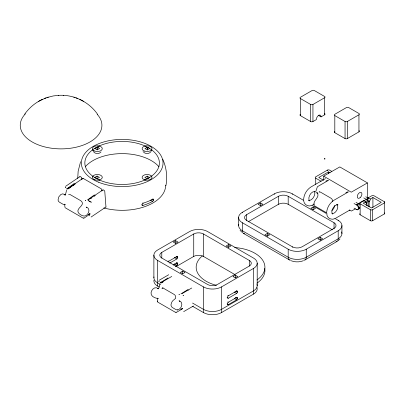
<?xml version="1.0" encoding="UTF-8"?>
<svg xmlns="http://www.w3.org/2000/svg" width="405" height="405" viewBox="0 0 405 405"><rect width="100%" height="100%" fill="white"/><g stroke="black" fill="none" stroke-linecap="round" stroke-linejoin="round"><path stroke-width="0.61" d="M153.885 277.683L153.885 255.226M238.616 225.555L238.616 217.531M257.21 285.667L257.21 263.245M314.113 205.193C312.508 200.505 320.264 197.346 317.343 193.114M341.942 225.555L341.942 233.574M332.591 201.624L332.181 199.407L331.229 198.354L320.406 192.086L319.272 191.919M79.775 176.939C80.074 175.993 81.689 177.365 81.775 178.094M182.149 308.544L182.306 308.742M68.389 188.193L68.177 188.76M326.632 212.448C327.053 207.573 329.812 202.859 333.968 200.247L348.523 191.848M102.779 190.244C103.012 189.231 104.708 190.633 104.779 191.373L105.968 206.975M182.154 308.696L182.285 308.529M165.903 185.779C167.574 176.934 166.495 167.569 162.8 159.362M323.696 176.175L351.272 192.183L367.451 182.893L339.79 166.926L323.787 176.059L323.696 179.947M334.819 205.492L333.725 208.59L331.877 210.514M64.952 207.37L64.653 204.155M66.516 190.117C66.344 191.236 65.494 195.271 65.028 194.775L64.562 194.876L65.519 195.023L62.846 193.828L60.871 194.461L58.765 196.946L58.047 199.974L58.452 201.331L59.403 202.161L63.342 204.444L65.534 204.368M161.833 282.371C161.6 283.014 161.868 282.214 161.777 282.462M89.206 215.759L89.495 215.121M160.071 283.844L158.811 288.087L157.525 288.699L158.264 288.735L157.783 288.664M315.733 191.692L317.409 186.715L328.602 180.255M161.681 282.761L161.934 282.194M80.595 161.696L78.15 171.224L77.74 178.418M89.885 214.022L89.672 213.754L89.733 214.053M157.272 301.497L157.454 301.102L157.454 301.684L157.246 298.196M366.201 199.619L366.328 199.336M105.938 207.016L91.11 217.034M157.302 301.244L157.302 301.553M24.644 114.21C28.694 108.55 33.985 103.715 40.186 100.516M82.995 178.347L82.782 178.777M151.121 151.48C149.334 154.224 144.919 154.254 143.066 151.571M339.972 238.95L338.271 240.585M101.002 151.976C98.997 154.31 94.917 154.032 93.256 151.44M147.202 176.15L147.202 178.878L144.97 179.952A37.275 21.521 0 0 1 85.744 167.645A37.275 21.521 0 0 1 130.253 141.952A37.275 21.521 0 0 1 151.566 176.145L149.561 177.511L147.202 176.15L144.843 177.511L147.202 178.878L149.566 177.511M68.268 187.849L74.388 183.344M87.404 199.984L94.39 194.891M67.964 188.943L72.379 185.915M72.743 185.667L75.32 183.9M65.468 186.416L79.881 176.641M88.472 199.7L102.885 189.92M90.533 198.749L91.576 198.045M94.183 196.273L95.226 195.564M66.926 189.196L82.888 178.367M69.123 188.153L70.647 187.12M72.682 185.738L74.206 184.705M89.971 213.653L88.417 214.706L89.232 214.235M83.992 218.163L90.118 214.007M161.828 281.845L167.989 277.946M180.964 293.893L187.991 289.499M149.501 177.552L147.41 178.762M161.524 282.832L163.109 281.905M97.2 147.121L94.836 148.483L97.2 149.845L99.559 148.483L97.2 147.121L97.2 149.845M97.058 176.069L94.699 177.436L97.058 178.797L99.422 177.436L97.058 176.069L97.058 178.797M147.344 147.197L144.98 148.564L147.344 149.926L149.703 148.564L147.344 147.197L147.344 149.926M300.439 98.562L310.686 104.48A1.595 0.921 0 0 0 312.943 104.48L324.577 97.762A1.595 0.921 0 0 0 324.577 96.461L314.331 90.543A1.595 0.921 0 0 0 312.078 90.543L300.439 97.261A1.595 0.921 0 0 0 300.439 98.562L300.439 115.648L310.686 121.561A1.595 0.921 0 0 0 312.943 121.561L316.386 119.571A3.296 1.903 -60 0 1 318.71 115.359A3.296 1.903 -60 0 1 321.038 116.888L324.577 114.843L324.577 97.762M334.808 115.592L345.055 121.51A1.595 0.921 0 0 0 347.308 121.51L358.946 114.792A1.595 0.921 0 0 0 358.946 113.491L348.7 107.573A1.595 0.921 0 0 0 346.442 107.573L334.808 114.291A1.595 0.921 0 0 0 334.808 115.592L334.808 132.678L345.055 138.591A1.595 0.921 0 0 0 347.308 138.591L358.946 131.873A1.595 0.921 0 0 0 359.043 130.633M175.613 240.671L173.249 242.033L175.613 243.395L177.972 242.033L175.613 240.671L175.613 243.395M161.787 252.416L193.737 233.974A6.875 3.969 0 0 1 203.462 233.974L249.303 260.44L249.303 266.055L217.353 284.497A6.875 3.969 0 0 1 207.628 284.497L161.787 258.031A6.875 3.969 0 0 1 161.787 252.416L161.787 258.031M244.554 233.736A5.893 3.402 -60 0 1 242.357 230.764L242.357 222.745A12.768 7.371 0 0 1 242.357 212.321L274.307 193.873A12.768 7.371 0 0 1 292.364 193.873L303.821 200.49M260.481 202.895L258.122 204.262L260.481 205.624L262.845 204.262L260.481 202.895L260.481 205.624M246.523 220.74L246.523 214.726L278.473 196.283A6.875 3.969 0 0 1 288.193 196.283L334.034 222.745L334.034 228.916M168.105 261.838A0.982 0.567 -60 0 1 168.596 261.321L176.929 256.507A0.982 0.567 -60 0 1 177.623 256.912L177.623 257.712A0.982 0.567 -60 0 1 176.929 258.916L169.639 263.123M331.771 171.376L329.609 170.13A1.595 0.921 0 0 0 327.356 170.13L315.723 176.848A1.595 0.921 0 0 0 315.723 178.149L315.723 184.331M330.045 172.788L328.485 171.882L318.76 177.496L323.448 180.205M173.284 265.032L176.929 262.926A0.982 0.567 -60 0 1 177.623 263.326L177.623 264.126A0.982 0.567 -60 0 1 176.929 265.331L175.37 266.232M248.149 221.808L278.473 204.302A6.875 3.969 0 0 1 288.193 204.302L332.399 229.822M325.524 178.57L310.969 186.968C306.55 189.773 303.578 194.972 303.628 200.232M175.871 266.748L193.737 256.431A6.875 3.969 0 0 1 203.462 256.431L235.113 274.701M159.084 280.306L168.733 274.737M160.542 282.928L171.755 276.453M182.695 271.067L180.336 272.428L182.695 273.79L185.055 272.428L182.695 271.067L182.695 273.79M228.536 244.6L226.172 245.962L228.536 247.328L230.896 245.962L228.536 244.6L228.536 247.328M163.028 287.707L161.954 288.325L162.567 288.056L163.539 288.294L174.363 294.562L175.203 295.417L175.714 297.022L175.608 298.363L172.844 300.672L171.877 302.014L171.057 304.282L171.052 305.643L172.1 307.37L176.16 309.714L177.623 309.936M312.675 204.94L314.315 203.993M267.29 233.452L264.931 234.814L267.29 236.181L269.649 234.814L267.29 233.452L267.29 236.181M313.131 206.985L310.767 208.352L313.131 209.714L315.49 208.352L313.131 206.985L313.131 209.714M182.088 293.59L191.732 288.016M366.763 205.689L366.763 203.183A3.296 1.903 -60 0 1 365.675 201.71L363.589 200.505L360.146 202.495A1.595 0.921 0 0 0 360.146 203.796L360.146 214.787L370.393 220.7A1.595 0.921 0 0 0 372.646 220.7L384.284 213.982A1.595 0.921 0 0 0 384.548 212.883M365.386 201.913A3.296 1.903 -60 0 0 368.241 197.822L371.78 195.777A1.595 0.921 0 0 1 374.038 195.777L384.284 201.695A1.595 0.921 0 0 1 384.284 202.996L384.284 213.982M354.056 203.523L356.628 205.011L358.612 203.862A2.364 1.367 60 0 1 359.797 205.112M363.781 197.908L366.353 199.397L368.337 198.248L365.766 196.764M235.34 275.157L232.981 276.519L235.34 277.881L237.705 276.519L235.34 275.157L235.34 277.881M335.679 218.219L349.885 210.013M365.675 201.71L363.184 203.148L371.522 207.957L381.242 202.343L372.909 197.534L370.322 199.027A3.296 1.903 -60 0 1 369.127 201.887L369.127 206.854M182.377 308.428L180.812 309.334L181.273 309.076M176.312 312.412L182.27 308.969M157.621 260.44L203.462 286.902A12.768 7.371 0 0 0 221.52 286.902L253.469 268.459A12.768 7.371 0 0 0 253.469 258.031L207.628 231.569A12.768 7.371 0 0 0 189.57 231.569L157.621 250.012A12.768 7.371 0 0 0 157.621 260.44L157.621 286.102L159.261 287.049M354.056 208.135L356.628 209.618A2.364 1.367 60 0 0 358.303 208.651L358.303 207.907L359.792 207.046M356.628 209.618L357.002 209.4M358.303 208.651L359.792 207.79M183.673 311.622L193.413 305.998M320.213 237.381L317.854 238.748L320.213 240.109L322.572 238.748L320.213 237.381L320.213 240.109M360.146 203.796L370.393 209.714A1.595 0.921 0 0 0 372.646 209.714L384.284 202.996M242.357 222.745L288.193 249.212A12.768 7.371 0 0 0 306.251 249.212L338.2 230.764A12.768 7.371 0 0 0 338.2 220.34L334.93 218.452M228.324 298.212A0.982 0.567 -60 0 1 227.63 297.812L227.63 297.007A0.982 0.567 -60 0 1 228.324 295.807L236.662 290.992A0.982 0.567 -60 0 1 237.355 291.392L237.355 292.197A0.982 0.567 -60 0 1 236.662 293.397L228.324 298.212L227.109 297.508M228.324 304.626A0.982 0.567 -60 0 1 227.63 304.226L227.63 303.426A0.982 0.567 -60 0 1 228.324 302.221L236.662 297.412A0.982 0.567 -60 0 1 237.355 297.812L237.355 298.612A0.982 0.567 -60 0 1 236.662 299.816L228.324 304.626L227.109 303.927M305.031 259.929L336.98 241.481M192.547 306.266L203.462 312.569A12.768 7.371 0 0 0 221.52 312.569L253.469 294.121A12.768 7.371 0 0 0 256.983 287.52M355.393 208.879L351.429 211.045L349.287 210.018M345.86 192.709L347.536 191.818M40.854 100.172L46.048 97.914M325.858 181.162L327.453 180.321M38.536 101.387L42.333 99.392M83.881 217.961L83.339 217.986M68.607 194.522L69.933 194.466L80.934 200.814C86.386 205.456 74.743 208.089 78.757 213.253C81.132 215.845 85.774 217.748 87.794 213.815C89.581 211.618 89.389 207.77 86.179 207.031L86.675 207.598M157.894 288.649L158.335 288.816C155.373 285.768 151.384 289.459 151.055 292.729C150.392 296.207 155.429 298.677 158.33 298.348L158.112 298.283M177.42 309.982C181.561 309.364 184.062 302.125 179.066 300.702L179.719 301.679M176.231 312.169L175.689 312.169M188.811 290.177L188.75 290.142M311.754 205.406C308.549 207.087 304.18 204.814 303.745 201.224M334.758 218.685C331.553 220.366 327.184 218.098 326.744 214.503M47.152 97.534L53.227 95.95L58.69 95.342M44.666 98.395L48.327 97.124M303.239 260.769C299.411 262.248 295.037 262.248 291.205 260.764M319.069 191.975L319.479 191.859M58.431 95.352C73.583 94.304 88.872 101.746 97.519 114.21M357.863 209.37L358.43 209.162L358.81 208.297A3.842 2.217 60 0 0 358.8 207.157L357.681 204.91A1.357 0.785 60 0 0 357.261 204.682L356.754 204.712L367.193 198.946A1.357 0.785 60 0 1 367.613 199.174L368.003 199.589M63.479 95.342L63.737 95.352M67.731 188.067L68.136 188.112M331.943 213.648L331.882 213.653C335.203 214.037 338.696 208.772 337.643 205.122L336.803 204.267L338.018 204.905L337.132 204.712C333.938 205.082 330.338 211.051 332.378 213.896L332.616 214.083M161.296 282.017L161.686 282.098M89.566 201.472L89.859 201.533L88.244 200.521M308.625 200.283L309.516 200.475C312.706 200.105 316.305 194.142 314.27 191.292L314.427 191.449M76.115 97.914L77.502 98.395M73.837 97.124L75.011 97.534M83.04 178.342L101.235 188.801L101.721 189.408L101.883 190.973M66.567 188.193L67.584 188.644M315.029 191.681L314.766 191.535C311.44 191.15 307.947 196.415 309 200.07L309.845 200.926L308.843 200.348M89.141 201.027L88.68 200.586M90.639 201.892L91.322 202.242L89.87 201.406M83.632 101.387L79.831 99.392M317.13 192.907L317.981 193.382L315.981 192.471M321.038 116.888L318.953 115.683A3.296 1.903 -60 0 0 318.932 115.111M368.241 197.822L370.322 199.027M367.527 199.999L369.613 201.199M366.763 203.183L365.745 202.596A3.296 1.903 -60 0 0 368.11 201.3L369.127 201.887M315.723 178.149L321.114 181.263M356.041 202.378L358.612 203.862M314.467 205.806L326.47 212.736M312.007 205.219L327.286 214.037M334.034 222.745A6.875 3.969 0 0 1 334.034 228.359L302.084 246.807A6.875 3.969 0 0 1 292.364 246.807L246.523 220.34A6.875 3.969 0 0 1 246.523 214.726M243.577 233.462L289.418 259.929M152.67 199.032L153.475 199.498A44.494 25.692 60 0 1 153.389 200.252A0.987 0.501 -52.7 0 1 152.584 201.391M151.794 199.331L153.389 200.252M150.412 200.136L152.584 201.391A43.963 25.383 0 0 1 142.919 205.436A0.962 0.613 -37.4 0 1 142.099 204.97L142.201 204.216A1.043 0.678 -38.1 0 1 143.183 203.194A44.322 25.591 0 0 0 152.842 199.133A0.982 0.516 -53.7 0 1 153.47 199.498M142.757 202.935L143.183 203.183M141.689 204.722L142.919 205.436M176.843 256.461L177.623 256.912M236.312 290.795L237.355 291.392M176.064 256.81L177.623 257.712M235.791 291.296L237.355 292.197M174.327 257.413L176.929 258.916M234.318 292.046L236.662 293.397M176.322 262.572L177.623 263.326M236.312 297.209L237.355 297.812M176.064 263.225L177.623 264.126M235.27 297.412L237.355 298.612M174.327 263.827L176.929 265.331M234.318 298.46L236.662 299.816M168.075 261.022L168.596 261.321M227.807 295.503L228.324 295.807M65.281 207.805L83.283 218.199M227.807 301.922L228.324 302.221M161.61 282.943L160.112 282.077L160.734 282.523M160.35 284.467L157.621 282.892A12.768 7.371 0 0 1 153.951 276.919M192.547 303.056L203.462 309.359A12.768 7.371 0 0 0 221.52 309.359L253.469 290.911A12.768 7.371 0 0 0 256.983 284.315M157.601 302.019L175.603 312.412M241.689 232.085L240.079 230.217M65.276 187.307L65.564 187.616L65.357 187.388M158.846 281.192L159.119 281.505L158.917 281.278M144.98 179.967L145.101 180.185A4.723 3.66 89.9 0 0 145.289 180.488M151.566 176.145L151.617 176.423A4.723 3.66 89.9 0 1 151.667 176.848M81.775 178.114L81.906 179.744M384.284 201.695L384.284 202.378M372.909 197.534L372.909 207.497M372.646 209.714L372.646 220.7M370.393 209.714L370.393 220.7M368.11 201.3L368.11 206.266M367.441 182.939L367.441 198.025M358.946 114.792L358.946 131.873M347.308 121.51L347.308 138.591M345.055 121.51L345.055 138.591M338.2 220.34L338.2 220.841M338.2 230.764L338.2 238.783A5.893 3.402 60 0 1 336.003 241.755M328.485 171.882L328.485 173.75M327.356 170.13L327.356 170.814M312.943 104.48L312.943 121.561M310.686 104.48L310.686 121.561M306.251 249.212L306.251 257.231A5.893 3.402 60 0 1 303.871 260.202M292.364 193.873L292.364 194.375M292.364 246.807L292.364 247.308M288.193 196.283L288.193 204.302M288.193 249.212L288.193 257.231A5.893 3.402 -60 0 0 290.577 260.202M278.473 196.283L278.473 204.302M274.307 193.873L274.307 194.375M253.469 268.459L253.469 294.121M242.357 212.321L242.357 212.822M221.52 286.902L221.52 312.569M203.462 233.974L203.462 256.431M203.462 286.902L203.462 312.569M193.737 233.974L193.737 256.431M324.577 113.542A1.595 0.921 0 0 1 324.577 114.843M300.439 115.648A1.595 0.921 0 0 1 300.343 114.402M356.628 205.011A2.364 1.367 60 0 1 358.303 207.907M359.797 208.59A2.364 1.367 60 0 1 359.073 208.661M366.353 199.397A2.364 1.367 60 0 1 367.537 200.642M360.146 214.787A1.595 0.921 0 0 1 359.812 213.769M363.685 201.057A3.296 1.903 -60 0 1 363.589 200.505M334.808 132.678A1.595 0.921 0 0 1 334.712 131.433M97.165 114.271A40.834 23.576 0 0 1 60.679 148.878A40.834 23.576 0 0 1 25.378 113.866M99.19 145.987A4.647 1.19 -40.8 0 1 96.957 148.321M93.317 150.513A4.647 1.19 -40.8 0 1 92.735 149.713M99.306 180.017A4.688 3.64 -89.9 0 1 99.017 180.488M92.689 176.894A4.688 3.64 -89.9 0 1 92.78 176.221M165.665 185.217A43.462 25.095 0 0 1 103.827 207.957M85.293 166.713A41.254 23.819 0 0 1 122.118 153.627A41.254 23.819 0 0 1 158.947 166.713M151.622 149.815A4.688 1.195 41 0 1 151.252 150.655M147.653 148.645A4.688 1.195 41 0 1 146.418 147.526M145.466 146.478A4.688 1.195 41 0 1 145.106 146.013M157.621 286.102A12.768 7.371 0 0 1 153.951 280.128M249.303 260.44A6.875 3.969 0 0 1 249.303 266.055M234.682 247.551A34.379 19.85 0 0 1 262.506 259.939A34.379 19.85 0 0 1 256.942 279.971M216.488 285.368A34.379 19.85 0 0 1 202.343 255.904M264.743 268.414A34.379 19.85 0 0 1 256.942 283.181M341.597 231.878A12.768 7.371 0 0 1 338.2 238.783L306.251 257.231A12.768 7.371 0 0 1 288.193 257.231L242.357 230.764A12.768 7.371 0 0 1 238.768 224.416M324.547 158.735C324.739 160.355 325.407 157.606 324.547 158.735M85.759 200.617L85.455 200.637L85.759 200.617M179.334 294.364L179.035 294.359L179.334 294.364M183.424 295.427L183.126 295.367L183.424 295.427M317.505 193.256L317.161 193.15L317.505 193.256M360.146 197.63A3.296 1.903 -60 0 0 361.275 192.502A3.296 1.903 -60 0 0 357.357 195.873A3.296 1.903 -60 0 0 360.146 197.63M94.623 151.045A4.961 2.865 0 0 0 102.293 148.797A4.961 2.865 0 0 0 95.094 146.089A4.961 2.865 0 0 0 94.623 151.045M94.699 179.779A4.961 2.865 0 0 0 102.298 177.461A4.961 2.865 0 0 0 95.013 174.823A4.961 2.865 0 0 0 94.699 179.779M144.423 151.065A4.961 2.865 0 0 0 152.027 148.751A4.961 2.865 0 0 0 144.752 146.109A4.961 2.865 0 0 0 144.423 151.065M144.489 179.8A4.961 2.865 0 0 0 152.027 177.415A4.961 2.865 0 0 0 144.681 174.839A4.961 2.865 0 0 0 144.489 179.8M98.243 182.088A40.834 23.576 0 0 0 162.815 165.432A40.834 23.576 0 0 0 105.548 141.472A40.834 23.576 0 0 0 98.243 182.088"/></g></svg>
